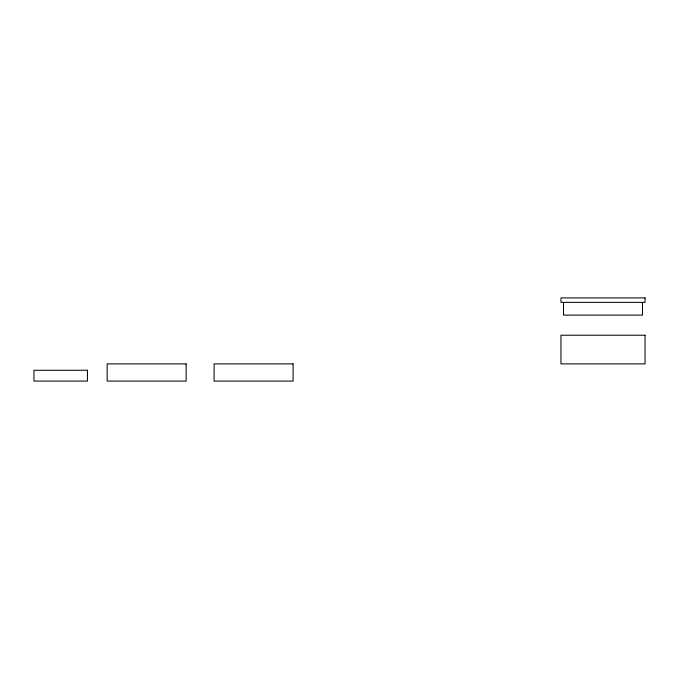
<?xml version="1.0" encoding="UTF-8"?>
<svg xmlns="http://www.w3.org/2000/svg" width="679" height="679" viewBox="0 0 679 679"><rect width="100%" height="100%" fill="white"/><g stroke="black" fill="none" stroke-linecap="round" stroke-linejoin="round"><path stroke-width="1.02" d="M642.504 302.376L642.504 315.115L563.511 315.115L563.511 302.376M645.05 297.911L560.964 297.911L560.964 302.376L645.05 302.376L645.05 297.911M645.05 335.222L560.964 335.222L560.964 363.885L645.05 363.885L645.05 335.222M186.148 363.885L107.163 363.885L107.163 381.089L186.148 381.089L186.148 363.885M293.099 363.885L214.106 363.885L214.106 381.089L293.099 381.089L293.099 363.885M87.455 370.259L33.95 370.259L33.95 381.089L87.455 381.089L87.455 370.259"/></g></svg>
